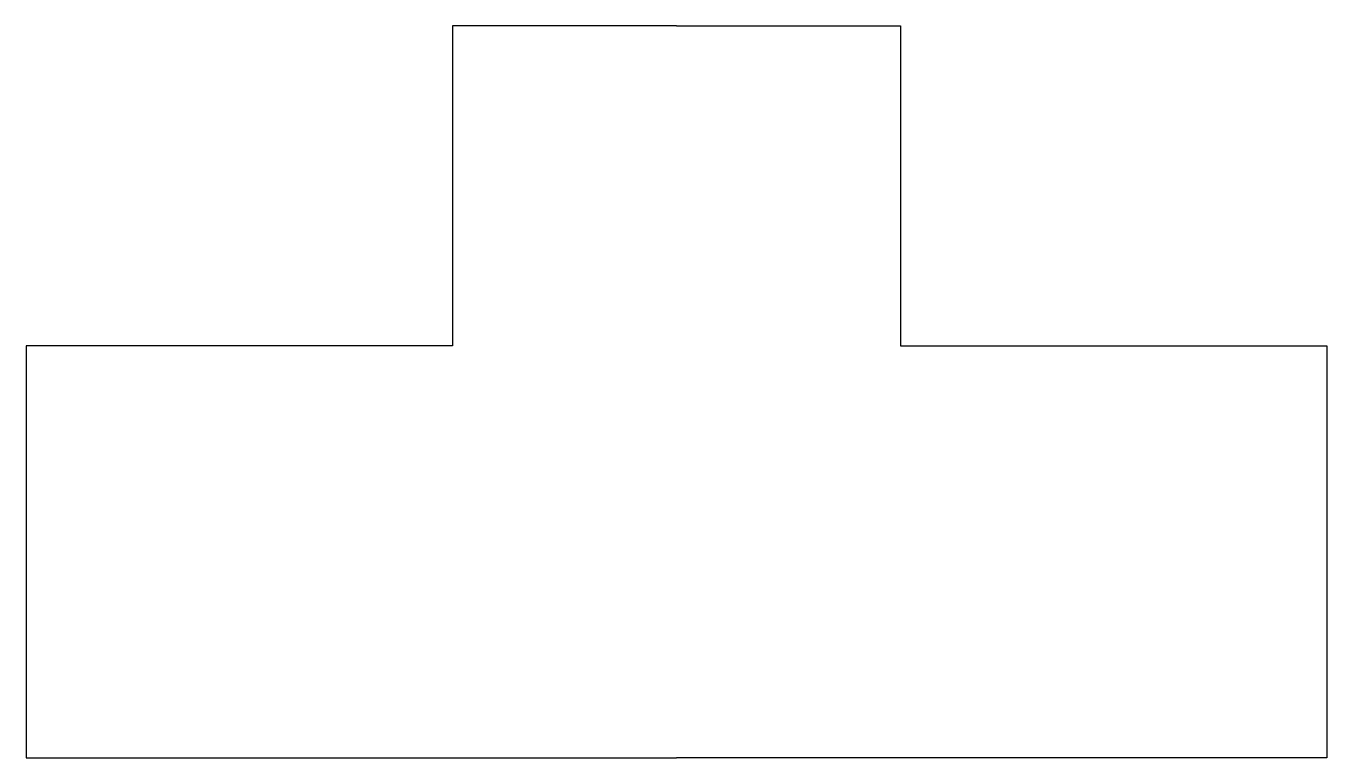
# Model space of a CAD drawing. Extents: x 26.7 to 29.14, y 0 to 1.37.
import ezdxf

# ---------------------------------------------------------------- set-up
doc = ezdxf.new("R2010")
doc.units = 0
doc.layers.add('MODELSKETCH_VISIBLE', color=7, linetype='CONTINUOUS')

msp = doc.modelspace()

# ---------------------------------------------------------------- linework, layer by layer
at = {"layer": 'MODELSKETCH_VISIBLE'}
for p, q in [((27.9241, 1.3736), (27.5041, 1.3736)), ((27.5041, 1.3736), (27.5041, 0.7736)), ((27.9241, 1.3736), (28.3441, 1.3736)), ((28.3441, 1.3736), (28.3441, 0.7736)), ((27.5041, 0.7736), (26.7041, 0.7736)), ((26.7041, 0.7736), (26.7041, 0)), ((28.3441, 0.7736), (29.1441, 0.7736)), ((29.1441, 0.7736), (29.1441, 0)), ((26.7041, 0), (27.9241, 0)), ((29.1441, 0), (27.9241, 0))]:
    msp.add_line(p, q, dxfattribs=at)

doc.saveas('drawing.dxf')
